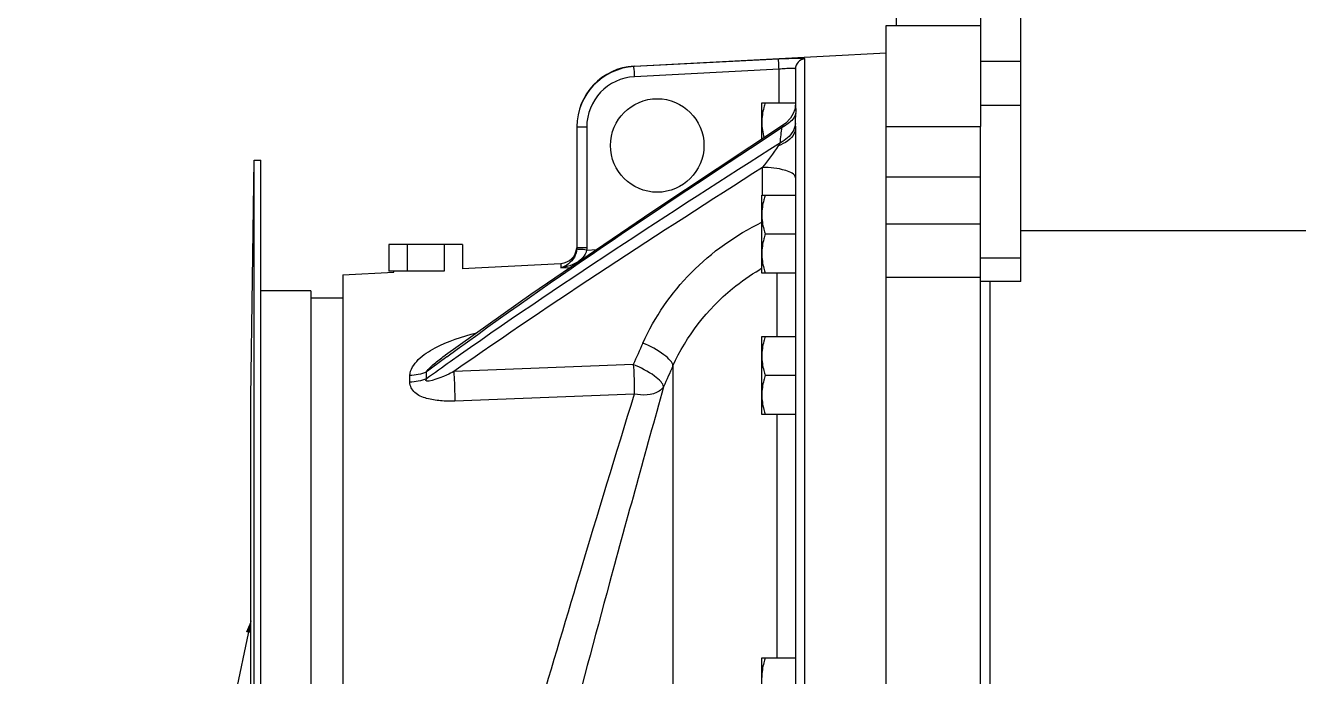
# Model space of a CAD drawing. Header units: millimetres. Extents: x 0 to 10500, y 0 to 7425.
# Drawn here: x 1714.6 to 2093.3, y 4839.7 to 5033.2 of the extents above; entities that cross this region are included whole.
import ezdxf

# ---------------------------------------------------------------- set-up
doc = ezdxf.new("R2010")
doc.units = ezdxf.units.MM
doc.header["$LTSCALE"] = 577.5
doc.layers.get('0').update_dxf_attribs({"linetype": 'CONTINUOUS'})
for name, color, linetype in [('02___PRT_ALL_AXES', 7, 'CONTINUOUS'), ('AXES', 7, 'CONTINUOUS'), ('NOTES3D', 7, 'CONTINUOUS')]:
    doc.layers.add(name, color=color, linetype=linetype)
doc.styles.get("Standard").update_dxf_attribs({"font": 'txt', "width": 0.85})
doc.dimstyles.get("Standard").update_dxf_attribs({"dimtxt": 3.5, "dimasz": 3.5, "dimexe": 1.5, "dimexo": 1.5, "dimtad": 1, "dimdec": 1, "dimtxsty": 'Standard', "dimblk": '_FILLED', "dimblk1": '_FILLED', "dimblk2": '_FILLED', "dimcen": 0.09, "dimadec": 1, "dimazin": 2, "dimtol": 1, "dimtp": 0.1, "dimtm": 0.1, "dimtfac": 1, "dimtdec": 1, "dimtofl": 0, "dimtmove": 0, "dimatfit": 3, "dimldrblk": '_FILLED', "dimfxl": 1, "dimtolj": 1, "dimarcsym": 0})

# ---------------------------------------------------------------- blocks, each defined once
blk = doc.blocks.new('_FILLED')
at = {"color": 0, "linetype": 'ByBlock'}
blk.add_solid([(0, 0), (-1, 0.21), (-1, -0.21)], dxfattribs=at)

msp = doc.modelspace()

# ---------------------------------------------------------------- linework, layer by layer
at = {"color": 7, "linetype": 'Continuous'}
for p, q in [((2010.64, 4957.17), (2010.64, 5117.17)), ((1998.64, 5037.57), (1998.64, 5003.17)), ((1970.64, 5003.17), (1970.64, 5033.17)), ((1970.64, 5033.17), (1998.64, 5033.17)), ((1895.7, 5021.14), (1970.64, 5025.07)), ((1938.67, 5023.23), (1895.7, 5021.01)), ((1895.7, 5021.01), (1895.7, 5021.14)), ((1946.49, 4412.54), (1946.49, 5023.27)), ((1998.64, 5022.6), (2010.64, 5022.6)), ((1938.76, 5020.23), (1895.79, 5018.01)), ((1938.76, 5010.26), (1938.76, 5020.23)), ((1943.64, 5020.28), (1943.64, 5009.57)), ((1943.64, 5009.56), (1943.63, 5009.2)), ((1943.64, 5009.56), (1943.64, 5009.57)), ((1998.64, 5009.54), (2010.64, 5009.54)), ((1942.13, 5005.68), (1940.75, 5004.21)), ((1942.97, 5007.03), (1942.13, 5005.68)), ((1943.44, 5008.26), (1942.97, 5007.03)), ((1943.63, 5009.2), (1943.44, 5008.26)), ((1878.64, 5003.16), (1878.64, 4967.12)), ((1881.58, 5003.03), (1878.64, 5003.03)), ((1881.58, 5003.03), (1881.58, 4967.12)), ((1939.75, 5003.46), (1901.2, 4977.96)), ((1940.75, 5004.21), (1939.75, 5003.46)), ((1939.75, 5003.46), (1939.75, 5003.46)), ((1943.64, 5003.28), (1943.64, 4433.06)), ((1970.64, 5003.17), (1998.64, 5003.17)), ((1933.87, 4982.8), (1933.87, 4991.04)), ((1901.2, 4977.96), (1864.91, 4953.27)), ((1822.67, 4968.17), (1822.67, 4960.17)), ((1844.61, 4968.17), (1822.67, 4968.17)), ((1828.16, 4968.17), (1828.16, 4960.17)), ((1839.13, 4968.17), (1839.13, 4960.17)), ((1844.61, 4968.17), (1844.61, 4960.97)), ((1878.64, 4966.92), (1878.63, 4966.73)), ((1878.64, 4967.12), (1878.64, 4966.92)), ((1881.58, 4967.12), (1878.64, 4967.12)), ((1881.57, 4966.81), (1881.55, 4966.49)), ((1881.55, 4966.49), (1884.57, 4966.64)), ((1881.58, 4967.12), (1881.57, 4966.81)), ((2010.64, 4964.11), (1998.64, 4964.11)), ((1844.57, 4960.97), (1873.91, 4962.51)), ((1873.91, 4962.51), (1873.91, 4961.19)), ((1873.91, 4961.19), (1876.76, 4961.33)), ((1809.05, 4959.11), (1824.16, 4959.9)), ((1839.13, 4960.17), (1822.67, 4960.17)), ((1824.14, 4960.17), (1824.14, 4959.9)), ((1938.2, 4940.81), (1938.2, 4959.63)), ((2010.64, 4957.17), (1998.64, 4957.17)), ((1864.91, 4953.27), (1839.59, 4935.29)), ((1839.59, 4935.29), (1839.6, 4935.31)), ((1833.89, 4928.23), (1833.89, 4930.24)), ((1895.42, 4932.45), (1842.05, 4930.36)), ((1907.22, 4932.09), (1907.22, 4504.25)), ((1828.97, 4927.21), (1828.97, 4929.19)), ((1895.71, 4923.65), (1842.34, 4921.61)), ((1938.2, 4845.27), (1938.2, 4917.64))]:
    msp.add_line(p, q, dxfattribs=at)
at = {"color": 3, "linetype": 'Continuous'}
for p, q in [((3025.77, 4972.17), (2010.64, 4972.17)), ((2001.53, 4464.17), (2001.53, 4957.17))]:
    msp.add_line(p, q, dxfattribs=at)
at = {"color": 7, "linetype": 'Continuous'}
msp.add_circle((1902.54, 4997.56), 13.9, dxfattribs=at)
for centre, radius, start, end in [((1896.64, 5003.16), 18, 93, 180), ((1896.63, 5003.04), 17.99, 92.9716, 179.606), ((1946.64, 5020.27), 3, 92.9299, 179.9703), ((1896.57, 5003.04), 14.99, 92.9691, 180.0196), ((1896.62, 5003.03), 17.98, 179.591, 180.0003), ((1935.81, 5011.74), 9.56, 294.1508, 295.6961), ((1873.64, 4967.5), 5, 273, 355.7228), ((1967.05, 4903.25), 66.77, 120.1481, 120.6496), ((2394.77, 4714.15), 544.99, 155.6508, 156.387), ((2372.88, 4210.26), 899.38, 126.33609, 126.81926), ((2408.56, 4130.43), 983.22, 125.25692, 125.76584), ((2395.37, 4711.18), 535.81, 155.6508, 156.387), ((8787.76, 2789.91), 7214.79, 162.797789, 163.241847), ((9585.74, 2775.37), 7976.65, 164.360064, 164.793689), ((9627.72, 2538.66), 8091.51, 163.253229, 163.920118), ((10542.67, 2517.11), 8967.82, 164.805032, 165.456441)]:
    msp.add_arc(centre, radius, start, end, dxfattribs=at)
for points, knots in [([(1895.79, 5018.01), (1895.75, 5018.71), (1895.89, 5019.64), (1895.53, 5020.76), (1895.7, 5021.01)], [0, 0, 0, 0, 0.696746, 1, 1, 1, 1]), ([(1938.76, 5020.23), (1938.72, 5020.93), (1938.84, 5021.87), (1938.51, 5022.97), (1938.67, 5023.23)], [0, 0, 0, 0, 0.695734, 1, 1, 1, 1]), ([(1946.49, 5023.27), (1946.49, 5023.47), (1945.29, 5023.31), (1944.08, 5023.51), (1941.47, 5023.33), (1939.67, 5023.28), (1938.67, 5023.23)], [0, 0, 0, 0, 0.076731, 0.291081, 0.614678, 1, 1, 1, 1]), ([(1943.64, 5020.28), (1943.64, 5020.41), (1942.91, 5020.41), (1942.12, 5020.46), (1940.5, 5020.36), (1939.38, 5020.28), (1938.76, 5020.23)], [0, 0, 0, 0, 0.079774, 0.294603, 0.617301, 1, 1, 1, 1]), ([(1943.79, 5007.02), (1943.84, 5007.62), (1943.96, 5008.49), (1943.65, 5009.31), (1943.64, 5009.56)], [0, 0, 0, 0, 0.702845, 1, 1, 1, 1]), ([(1943.64, 5002.81), (1943.64, 5002.27), (1943.05, 4999.71), (1940.5, 4998.16), (1938.61, 4997.5)], [0, 0, 0, 0, 0.213614, 1, 1, 1, 1]), ([(1939.72, 5003.01), (1939.84, 5003.16), (1940.23, 5003.51), (1939.84, 5003.54), (1939.78, 5003.5)], [0, 0, 0, 0, 0.713885, 1, 1, 1, 1]), ([(1943.64, 4987.95), (1943.64, 4989.14), (1939.19, 4990.82), (1936.2, 4991.02), (1933.87, 4991.04)], [0, 0, 0, 0, 0.33856, 1, 1, 1, 1]), ([(1898.26, 4938.85), (1901.75, 4946.55), (1911.67, 4960.92), (1925.89, 4970.98), (1933.64, 4974.72)], [0, 0, 0, 0, 0.495794, 1, 1, 1, 1]), ([(1878.63, 4966.73), (1878.56, 4965.91), (1877.77, 4963.44), (1875.53, 4961.7), (1873.91, 4961.19)], [0, 0, 0, 0, 0.323306, 1, 1, 1, 1]), ([(1881.55, 4966.49), (1881.42, 4965.64), (1879.62, 4962.71), (1876.25, 4961.54), (1873.91, 4961.19)], [0, 0, 0, 0, 0.26752, 1, 1, 1, 1]), ([(1881.55, 4966.49), (1880.86, 4966.55), (1879.91, 4966.71), (1878.9, 4966.63), (1878.63, 4966.73)], [0, 0, 0, 0, 0.706093, 1, 1, 1, 1]), ([(1907.22, 4932.09), (1911.2, 4940.9), (1919.53, 4951.61), (1930.18, 4959.01), (1933.01, 4960.69)], [0, 0, 0, 0, 0.745847, 1, 1, 1, 1]), ([(1828.97, 4929.19), (1828.97, 4930.97), (1831.5, 4934.46), (1838.32, 4938.77), (1844.53, 4940.83), (1848.78, 4941.84)], [0, 0, 0, 0, 0.218037, 0.465361, 1, 1, 1, 1]), ([(1907.22, 4932.09), (1907.19, 4932.64), (1906.32, 4933.92), (1903.44, 4936.37), (1900.47, 4937.93), (1898.26, 4938.85)], [0, 0, 0, 0, 0.143736, 0.374199, 1, 1, 1, 1]), ([(1833.89, 4930.24), (1834.55, 4931.31), (1836.58, 4932.97), (1838.55, 4934.54), (1839.59, 4935.29)], [0, 0, 0, 0, 0.497226, 1, 1, 1, 1]), ([(1842.05, 4930.36), (1841.33, 4930.01), (1839.44, 4929.01), (1832.84, 4926.48), (1833.89, 4928.23)], [0, 0, 0, 0, 0.280685, 1, 1, 1, 1]), ([(1842.05, 4930.36), (1842.16, 4928.12), (1842.27, 4925.2), (1842.33, 4922.28), (1842.34, 4921.61)], [0, 0, 0, 0, 0.769534, 1, 1, 1, 1]), ([(1904.43, 4925.8), (1904.39, 4926.35), (1903.52, 4927.63), (1900.61, 4930.02), (1897.64, 4931.56), (1895.42, 4932.45)], [0, 0, 0, 0, 0.143635, 0.373532, 1, 1, 1, 1]), ([(1895.42, 4932.45), (1895.62, 4930.2), (1895.66, 4927.26), (1895.68, 4924.32), (1895.71, 4923.65)], [0, 0, 0, 0, 0.769997, 1, 1, 1, 1]), ([(1842.34, 4921.61), (1840.93, 4921.55), (1838.1, 4921.57), (1834.01, 4922.22), (1830.33, 4923.67), (1828.97, 4926.09), (1828.97, 4927.21)], [0, 0, 0, 0, 0.269891, 0.5358, 0.786168, 1, 1, 1, 1]), ([(1904.43, 4925.8), (1904.08, 4925.31), (1901.69, 4923.21), (1898.16, 4923.21), (1895.71, 4923.65)], [0, 0, 0, 0, 0.195155, 1, 1, 1, 1])]:
    msp.add_open_spline(points, degree=3, knots=knots, dxfattribs=at)
for points in [[(1943.8, 5007.02), (1943.34, 5005.86), (1942.49, 5004.82), (1941.49, 5004.06)], [(1943.66, 5004.07), (1943.68, 5005.06), (1943.72, 5006.04), (1943.79, 5007.02)], [(1839.98, 4934.76), (1872.43, 4958.63), (1906.05, 4980.89), (1939.72, 5003.01)], [(1939.16, 4998.36), (1939.25, 4999.92), (1939.43, 5001.48), (1939.72, 5003.01)], [(1941.49, 5004.06), (1941.02, 5003.69), (1940.5, 5003.38), (1939.96, 5003.12)], [(1943.66, 5004.07), (1943.56, 5003.29), (1943.3, 5002.52), (1942.93, 5001.82)], [(1943.64, 5002.81), (1943.64, 5003.23), (1943.65, 5003.65), (1943.66, 5004.07)], [(1939.16, 4998.36), (1906.08, 4977.22), (1873.05, 4955.96), (1841, 4933.3)], [(1938.61, 4997.5), (1938.79, 4997.78), (1938.98, 4998.07), (1939.16, 4998.36)], [(1942.93, 5001.82), (1942.11, 5000.32), (1940.69, 4999.11), (1939.16, 4998.36)], [(1933.87, 4991.04), (1935.54, 4993.13), (1937.2, 4995.23), (1938.61, 4997.5)], [(1933.87, 4991.04), (1902.95, 4971.29), (1872.09, 4951.41), (1842.05, 4930.36)], [(1833.89, 4930.24), (1832.35, 4929.58), (1830.65, 4929.25), (1828.97, 4929.19)], [(1833.89, 4928.23), (1832.34, 4927.59), (1830.64, 4927.27), (1828.97, 4927.21)]]:
    msp.add_open_spline(points, degree=3, dxfattribs=at)
at = {"layer": '02___PRT_ALL_AXES', "color": 7, "linetype": 'Continuous'}
for p, q in [((1933.64, 4999.42), (1933.64, 5010.26)), ((1933.64, 5010.26), (1943.64, 5010.26)), ((1933.64, 4959.63), (1933.64, 4982.8)), ((1933.64, 4982.8), (1943.64, 4982.8)), ((1943.64, 4971.22), (1934.68, 4971.22)), ((1943.64, 4959.63), (1933.64, 4959.63)), ((1933.64, 4917.64), (1933.64, 4940.81)), ((1933.64, 4940.81), (1943.64, 4940.81)), ((1943.64, 4929.22), (1934.68, 4929.22)), ((1943.64, 4917.64), (1933.64, 4917.64)), ((1933.64, 4822.1), (1933.64, 4845.27)), ((1933.64, 4845.27), (1943.64, 4845.27))]:
    msp.add_line(p, q, dxfattribs=at)
for points, knots in [([(1934.68, 5010.26), (1934.52, 5009.79), (1933.95, 5007.91), (1933.64, 5005.94), (1933.64, 5004.47)], [0, 0, 0, 0, 0.2519, 1, 1, 1, 1]), ([(1934.68, 4982.8), (1934.52, 4982.33), (1933.95, 4980.45), (1933.64, 4978.48), (1933.64, 4977.01)], [0, 0, 0, 0, 0.2519, 1, 1, 1, 1]), ([(1933.64, 4977.01), (1933.64, 4975.54), (1933.95, 4973.57), (1934.52, 4971.69), (1934.68, 4971.22)], [0, 0, 0, 0, 0.7481, 1, 1, 1, 1]), ([(1934.68, 4971.22), (1934.52, 4970.75), (1933.95, 4968.87), (1933.64, 4966.9), (1933.64, 4965.43)], [0, 0, 0, 0, 0.2519, 1, 1, 1, 1]), ([(1933.64, 4965.43), (1933.64, 4963.95), (1933.95, 4961.98), (1934.52, 4960.1), (1934.68, 4959.63)], [0, 0, 0, 0, 0.7481, 1, 1, 1, 1]), ([(1934.68, 4940.81), (1934.52, 4940.34), (1933.95, 4938.46), (1933.64, 4936.49), (1933.64, 4935.02)], [0, 0, 0, 0, 0.2519, 1, 1, 1, 1]), ([(1933.64, 4935.02), (1933.64, 4933.55), (1933.95, 4931.57), (1934.52, 4929.69), (1934.68, 4929.22)], [0, 0, 0, 0, 0.7481, 1, 1, 1, 1]), ([(1934.68, 4929.22), (1934.52, 4928.75), (1933.95, 4926.87), (1933.64, 4924.9), (1933.64, 4923.43)], [0, 0, 0, 0, 0.2519, 1, 1, 1, 1]), ([(1933.64, 4923.43), (1933.64, 4921.96), (1933.95, 4919.99), (1934.52, 4918.11), (1934.68, 4917.64)], [0, 0, 0, 0, 0.7481, 1, 1, 1, 1]), ([(1934.68, 4845.27), (1934.52, 4844.8), (1933.95, 4842.92), (1933.64, 4840.95), (1933.64, 4839.48)], [0, 0, 0, 0, 0.2519, 1, 1, 1, 1])]:
    msp.add_open_spline(points, degree=3, knots=knots, dxfattribs=at)
msp.add_open_spline([(1933.64, 5004.47), (1933.64, 5002.92), (1933.9, 5001.36), (1934.31, 4999.86)], degree=3, dxfattribs=at)
at = {"layer": 'AXES', "color": 7, "linetype": 'Continuous'}
for p, q in [((1973.64, 5546.17), (1973.64, 5033.17)), ((1970.64, 4441.17), (1970.64, 5003.17)), ((1998.64, 4441.17), (1998.64, 5003.17)), ((1781.64, 4922.67), (1782.64, 4993.17)), ((1782.64, 4747.17), (1782.64, 4993.17)), ((1782.64, 4993.17), (1784.64, 4993.17)), ((1784.64, 4747.17), (1784.64, 4993.17)), ((1998.64, 4988.17), (1970.64, 4988.17)), ((1970.64, 4974.26), (1998.64, 4974.26)), ((1809.05, 4959.1), (1809.05, 4781.24)), ((1998.64, 4958.37), (1970.64, 4958.37)), ((1799.52, 4954.32), (1784.64, 4954.32)), ((1799.52, 4954.32), (1799.52, 4786.02)), ((1809.05, 4952.15), (1799.52, 4952.15)), ((1781.64, 4817.67), (1781.64, 4922.67))]:
    msp.add_line(p, q, dxfattribs=at)

# ---------------------------------------------------------------- leaders
at = {"layer": 'NOTES3D', "color": 2, "linetype": 'Continuous', "annotation_type": 0, "has_hookline": 1, "hookline_direction": 1, "text_width": 42.5}
msp.add_leader([(1781.64, 4856.25), (1642.38, 4195.89), (1636.38, 4195.89)], dimstyle='Standard', override={"dimtad": 0}, dxfattribs=at)

doc.saveas('drawing.dxf')
